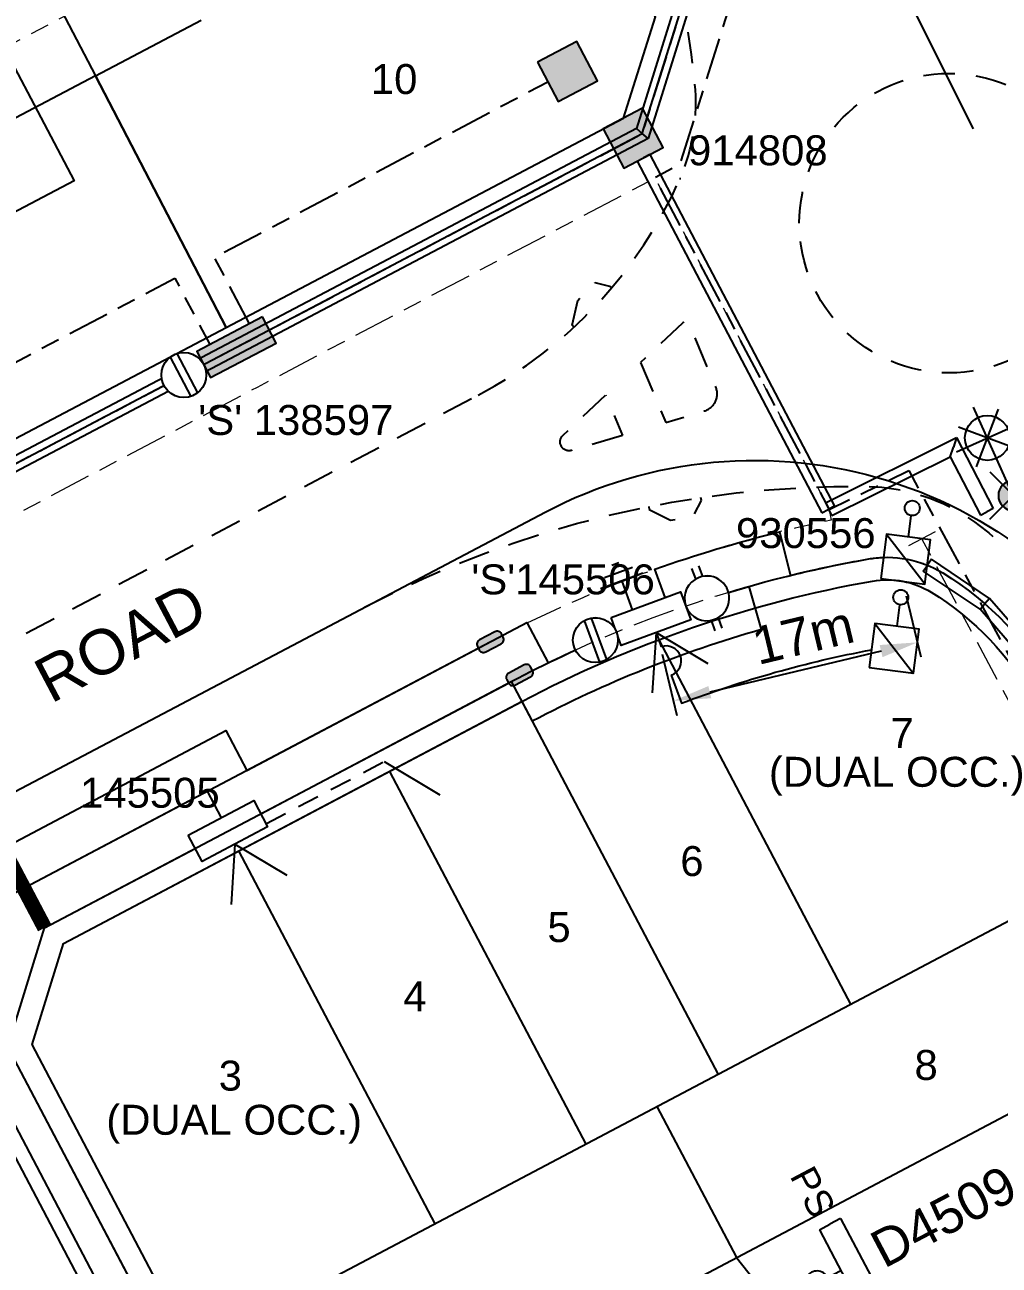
# Model space of a CAD drawing. Header units: metres. Extents: x 303535 to 303956, y 6270025 to 6270431.
# Drawn here: x 303681.4 to 303746.4, y 6270299.5 to 6270382.3 of the extents above; entities that cross this region are included whole.
import ezdxf
from ezdxf.enums import TextEntityAlignment as Align

# ---------------------------------------------------------------- set-up
doc = ezdxf.new("R2010")
doc.units = ezdxf.units.M
doc.header["$LTSCALE"] = 0.7
for name, pattern in [('A', [0]), ('Cable Exist OH', [1, 1, 0]), ('Cable Exist UG', [8.2, 4, -1.2, 1.8, -1.2]), ('CENTERX2', [101.6, 63.5, -12.7, 12.7, -12.7]), ('Dash', [5, 3, -2])]:
    doc.linetypes.add(name, pattern=pattern)
doc.layers.get('0').update_dxf_attribs({"color": 6})
for name, color, linetype in [('_User Miscellaneous11', 7, 'Continuous'), ('_User Miscellaneous12', 7, 'Continuous'), ('_User Miscellaneous4', 7, 'Continuous'), ('_User Miscellaneous6', 7, 'Continuous'), ('_User Miscellaneous7', 150, 'Continuous'), ('_User Miscellaneous8', 7, 'Continuous'), ('_User Miscellaneous9', 8, 'Continuous'), ('_User_HV_Exist', 7, 'Continuous'), ('_User_LV_Exist', 7, 'Continuous'), ('Cadastre Developer_SP_NEW', 4, 'Continuous'), ('Cadastre Roads_SP_NEW', 8, 'Continuous'), ('Duct_SP_NEW', 2, 'Continuous'), ('Equip_HV_NEW', 1, 'Continuous'), ('Equip_LV_NEW', 5, 'Continuous'), ('Equip_SP_HV_NEW', 7, 'Continuous'), ('Equip_SP_SL_MOD', 70, 'Continuous'), ('Mains_HV_NEW_U72', 2, 'Continuous'), ('Mains_LV_NEW_R6', 2, 'Continuous'), ('Mains_LV_NEW_T84', 2, 'Continuous'), ('Services_SP_NEW_UG', 2, 'Continuous'), ('SupportsOH_SP_TR_HV_LV_SL_MOD', 70, 'Continuous'), ('SupportsUG_SP_LV_EXT', 7, 'Continuous'), ('SupportsUG_SP_LV_NEW', 2, 'Continuous'), ('SupportsUG_SP_LV_SL_EXT', 7, 'Continuous'), ('SupportsUG_SP_LV_SL_NEW', 2, 'Continuous'), ('Trench_SP_NEW', 2, 'Continuous'), ('UG_Details_SP_MISC', 7, 'Continuous')]:
    doc.layers.add(name, color=color, linetype=linetype)
doc.layers.add('_User Miscellaneous5', color=7, linetype='Continuous', lineweight=35)
doc.layers.add('_User Notes', color=7, linetype='Continuous', plot=False)
doc.layers.add('Features_HIDE', color=1, linetype='Continuous', plot=False)
doc.styles.add('ARIAL', font='arial.ttf', dxfattribs={"height": 2})
doc.styles.add('ARIAL 2.5', font='arial.ttf', dxfattribs={"height": 2.5})
doc.styles.add('COLUMN_LABEL', font='arial.ttf')
doc.styles.add('iecARIAL', font='arial.ttf', dxfattribs={"height": 2})
doc.styles.add('POLE_LABEL', font='arial.ttf')
doc.styles.add('SL_LABEL', font='arial.ttf')
doc.styles.get("Standard").update_dxf_attribs({"font": 'arial.ttf'})
doc.styles.add('style1', font='iso3098b.shx')
doc.styles.add('SWG_LABEL', font='arial.ttf')
doc.styles.add('SWITCH_LABEL', font='arial.ttf', dxfattribs={"height": 2.5})
doc.linetypes.add('Cable New UG', pattern='A,8,-1,["x",style1,S=3.5,R=0,X=0.35,Y=-1],-3.5', length=12.5)
doc.linetypes.add('Cable Z', pattern='A,8,-1,["Z",Standard,S=2.5,R=0,X=0.35,Y=-1.25],-3.5', length=12.5)
doc.linetypes.add('IE Trench HV', pattern='A,8,-2,["/",style1,S=2.5,R=0,X=0.1,Y=-1],-4.5', length=14.5)
doc.dimstyles.new('DIM 1000', dxfattribs={"dimtxt": 2.5, "dimasz": 2.5, "dimexe": 1, "dimexo": 1, "dimgap": 1, "dimtad": 1, "dimdec": 0, "dimzin": 0, "dimdsep": 46, "dimtxsty": 'ARIAL 2.5', "dimcen": 1, "dimclrd": 3, "dimclre": 3, "dimclrt": 7, "dimadec": 0, "dimazin": 0, "dimtfac": 1, "dimtdec": 0, "dimtix": 1, "dimtmove": 0, "dimatfit": 3, "dimfxl": 1, "dimtolj": 1, "dimtzin": 0, "dimarcsym": 0})

# ---------------------------------------------------------------- blocks, each defined once
blk = doc.blocks.new('PILLAR_EXT')
blk.add_hatch(color=256).paths.add_polyline_path([(-2.475, 2.49), (-2.475, 0.51), (2.475, 0.51), (2.475, 2.49)])
blk.add_lwpolyline([(-2.475, 0.51), (2.475, 0.51), (2.475, 2.49), (-2.475, 2.49)], close=True)
for tag, p, flags in [('OWNED_BY', (0, 1.3), 9), ('STATE', (0, 1.1), 9), ('SUPPORT_TYPE', (0, 0.9), 9), ('USAGE', (0, 0.7), 9), ('LEGEND', (0, 0.5), 9), ('LOCATION', (0, 0.3), 9), ('NOTES', (0, 0.1), 9), ('PARENT', (0, -0.1), 9), ('STREETNAME', (0, -0.3), 9), ('SUBURB', (0, -0.5), 1)]:
    blk.add_attdef(tag, p, '', height=0.2, dxfattribs=dict(flags=flags))
at = {"layer": '_User Miscellaneous6', "style": 'ARIAL', "flags": 8}
blk.add_attdef('ASSET_NUM', text='', height=2, dxfattribs=at).set_placement((1.5, 7.5), align=Align.TOP_LEFT)
blk = doc.blocks.new('*U58')
at = {"layer": '_User Miscellaneous7'}
blk.add_hatch(color=256, dxfattribs=at).paths.add_polyline_path([(-7.471, -0.301), (-7.48, -3.271), (-4.51, -3.28), (-4.501, -0.31)])
at = {"layer": '_User Miscellaneous8'}
blk.add_hatch(color=256, dxfattribs=at).paths.add_polyline_path([(-1.481, 1.489), (-1.489, -1.481), (1.481, -1.489), (1.489, 1.481)])
at = {"layer": '_User Miscellaneous7'}
blk.add_lwpolyline([(-7.48, -3.271), (-4.51, -3.28), (-4.501, -0.31), (-7.471, -0.301)], close=True, dxfattribs=at)
at = {"layer": '_User Miscellaneous8'}
blk.add_lwpolyline([(-1.489, -1.481), (1.481, -1.489), (1.489, 1.481), (-1.481, 1.489)], close=True, dxfattribs=at)
at = {"flags": 9}
for tag, style, p in [('STRUCTURE_PLANT_NUMBER', 'POLE_LABEL', (1.813, 0.031)), ('STREET_CODE', 'COLUMN_LABEL', (1.813, -0.2))]:
    blk.add_attdef(tag, text='', height=0.2, dxfattribs=dict(at, style=style)).set_placement(p, align=Align.MIDDLE_LEFT)
for tag, p in [('OWNED_BY', (1.813, -0.6)), ('STATE', (1.813, -0.8)), ('COLUMN_TYPE', (1.813, -0.4)), ('STREETNAME', (1.813, -1.6)), ('USAGE', (1.813, -1)), ('LEGEND', (1.813, -1.2)), ('LOCATION', (1.813, -1.4)), ('SUBURB', (1.813, -1.8)), ('NOTES', (1.813, -2))]:
    blk.add_attdef(tag, text='', height=0.2, dxfattribs=at).set_placement(p, align=Align.MIDDLE_LEFT)
at = {"flags": 1}
blk.add_attdef('Z', (1.813, -2.351), '', height=0.2, dxfattribs=at)
at = {"layer": '_User Miscellaneous6', "style": 'ARIAL', "flags": 8}
blk.add_attdef('ASSET_NUM', text='', height=2, dxfattribs=at).set_placement((2, 2), align=Align.MIDDLE_LEFT)
blk = doc.blocks.new('*U62')
at = {"layer": '_User Miscellaneous7', "lineweight": -3}
for points in [[(0, -3.03), (0, -1.58)], [(-1.485, -3.03), (1.5, -6.015)]]:
    blk.add_lwpolyline(points, dxfattribs=at)
blk.add_lwpolyline([(-1.485, -6), (1.485, -6), (1.485, -3.03), (-1.485, -3.03)], close=True, dxfattribs=at)
blk.add_circle((0, -1.08), 0.5, dxfattribs=at)
at = {"layer": '_User Miscellaneous8', "color": 2, "lineweight": -3}
blk.add_lwpolyline([(-1.485, 0), (1.485, 0), (1.485, 2.97), (-1.485, 2.97)], close=True, dxfattribs=at)
at = {"layer": '_User Miscellaneous9', "color": 2, "lineweight": -3}
blk.add_lwpolyline([(-1.485, 2.97), (1.5, -0.015)], dxfattribs=at)
at = {"style": 'POLE_LABEL', "flags": 9}
blk.add_attdef('STRUCTURE_PLANT_NUMBER', text='', height=0.2, dxfattribs=at).set_placement((1.641, 1.727), align=Align.MIDDLE_LEFT)
for tag, flags, p in [('STREET_CODE', 9, (1.641, 1.485)), ('OWNED_BY', 9, (1.641, 1.085)), ('OPERATED_BY', 9, (1.641, 0.885)), ('COLUMN_TYPE', 9, (1.641, 1.285)), ('STATE', 9, (1.641, 0.485)), ('USAGE', 9, (1.641, 0.285)), ('MAINTAINED_BY', 9, (1.641, 0.685)), ('LEGEND', 9, (1.641, 0.085)), ('SUBURB', 9, (1.641, -0.315)), ('STREETNAME', 9, (1.641, -0.515)), ('PARENT', 9, (1.641, -0.115)), ('LOCATION', 9, (1.641, -0.715)), ('NOTES', 9, (1.641, -0.915)), ('Z', 1, (1.641, -1.315)), ('LABEL_ALIGNMENT', 9, (1.641, -1.115))]:
    blk.add_attdef(tag, text='', height=0.2, dxfattribs=dict(flags=flags)).set_placement(p, align=Align.MIDDLE_LEFT)
at = {"layer": '_User Miscellaneous5', "style": 'ARIAL', "flags": 8}
blk.add_attdef('ASSET_NUM', text='', height=2, dxfattribs=at).set_placement((2, 3.485), align=Align.MIDDLE_LEFT)
blk = doc.blocks.new('*U61')
at = {"layer": '_User Miscellaneous8', "color": 2}
blk.add_line((0, 0), (0, 1.45), dxfattribs=at)
blk.add_circle((0, 1.95), 0.5, dxfattribs=at)
for tag, p, flags in [('Z', (0, 0), 1), ('OPERATED_BY', (0, -9.607), 9)]:
    blk.add_attdef(tag, p, '', height=0.2, dxfattribs=dict(flags=flags))
at = {"style": 'SL_LABEL', "flags": 9}
blk.add_attdef('STREET_CODE', text='', height=0.2, dxfattribs=at).set_placement((0, -0.2), align=Align.MIDDLE_LEFT)
at = {"flags": 9}
for tag, p in [('CONSTRUCTED_VOLTAGE', (0, -0.4)), ('CONTROL_TYPE', (0, -0.6)), ('LANTERN_PURPOSE', (0, -0.8)), ('OPERATING_VOLTAGE', (0, -1.4)), ('ORIENTATION', (0, -1.6)), ('LANTERN_TYPE', (0, -1)), ('NO_PHASES', (0, -1.2)), ('OWNED_BY', (0, -1.8)), ('STATE', (0, -2)), ('CEXIST', (0, -2.4)), ('USAGE', (0, -2.2)), ('CNEW', (0, -2.6)), ('CNUMBER', (0, -2.8)), ('CREMOVE', (0, -3)), ('CREPLACE', (0, -3.2)), ('LKINGHEIGHT', (0, -3.4)), ('LBRACKET', (0, -3.6)), ('LBRACKETVOCAB', (0, -3.8)), ('LCATEGORY', (0, -4)), ('LCHARGE1', (0, -4.2)), ('LCHARGE1PERCENT', (0, -4.4)), ('LCHARGE2', (0, -4.6)), ('LCHARGE2PERCENT', (0, -4.8)), ('LCHARGE3', (0, -5)), ('LCHARGE3PERCENT', (0, -5.2)), ('LEXIST', (0, -5.4)), ('LLAMP', (0, -5.6)), ('LLAMPVOCAB', (0, -5.8)), ('LMAST', (0, -6)), ('LMASTVOCAB', (0, -6.2)), ('LNEW', (0, -6.4)), ('LANTNUMBER', (0, -6.6)), ('LOUTREACH', (0, -7)), ('LOUTREACHVOCAB', (0, -7.2)), ('LRATECODE', (0, -7.4)), ('LREMOVE', (0, -7.6)), ('LREPLACE', (0, -7.8)), ('LTYPE', (0, -8)), ('LTYPEVOCAB', (0, -8.2)), ('SUBURB', (0, -8.6)), ('STREETNAME', (0, -8.8)), ('LEGEND', (0, -8.4)), ('LOCATION', (0, -9)), ('NOTES', (0, -9.2)), ('MAINTAINED_BY', (0, -9.863))]:
    blk.add_attdef(tag, text='', height=0.2, dxfattribs=at).set_placement(p, align=Align.MIDDLE_LEFT)
at = {"layer": '_User Notes', "style": 'SL_LABEL', "flags": 8}
blk.add_attdef('ASSET_NUM', text='', height=2.5, dxfattribs=at).set_placement((2, 2), align=Align.MIDDLE_LEFT)
at = {"layer": '_User Notes', "flags": 8}
blk.add_attdef('LNUMBER', text='', height=2.5, dxfattribs=at).set_placement((1.2, -2.8), align=Align.MIDDLE_LEFT)
blk = doc.blocks.new('POLE_DEL')
h = blk.add_hatch(color=256)
edge = h.paths.add_edge_path()
edge.add_arc((0, 0), 1, 180, 360)
edge.add_arc((0, 0), 1, 0, 180)
blk.add_lwpolyline([(-1, 0, 1), (1, 0, 1)], format="xyb", close=True)
at = {"layer": '_User Miscellaneous11', "color": 2}
for p, q in [((-1.575, 1.575), (1.575, -1.575)), ((-1.575, -1.575), (1.575, 1.575))]:
    blk.add_line(p, q, dxfattribs=at)
for tag, height, flags, p in [('pNumber', 2.5, 8, (0, 2.067)), ('OWNED_BY', 0.2, 9, (0, -0.4)), ('SPECIAL_USE', 0.2, 9, (0, -0.6)), ('STATE', 0.2, 9, (0, -0.8)), ('cLV', 0.2, 9, (0, -1.2)), ('hDepth', 0.2, 9, (0, -1.4)), ('hDia', 0.2, 9, (0, -1.6)), ('USAGE', 0.2, 9, (0, -1)), ('cHV', 0.2, 9, (0, -1.8)), ('LBRACKET', 0.2, 9, (0, -2)), ('LExisting', 0.2, 9, (0, -2.2)), ('LANTNUMBER', 0.2, 9, (0, -2.4)), ('cLinedev', 0.2, 9, (0, -3.2)), ('pExisting', 0.2, 9, (0, -3.4)), ('LOther', 0.2, 9, (0, -2.6)), ('LRemove', 0.2, 9, (0, -2.8)), ('LEGEND', 0.2, 9, (0, -3)), ('pFooting', 0.2, 9, (0, -4)), ('pNew', 0.2, 9, (0, -4.2)), ('PFNUMBER', 0.2, 9, (0, -3.6)), ('NEWPFNUMBER', 0.2, 9, (0, -3.8)), ('pRelocate', 0.2, 9, (0, -4.6)), ('pRemove', 0.2, 9, (0, -4.8)), ('pReplace', 0.2, 9, (0, -5)), ('cspan', 0.2, 9, (0, -5.6)), ('SUBURB', 0.2, 9, (0, -5.8)), ('pStay', 0.2, 9, (0, -5.2)), ('pType', 0.2, 9, (0, -5.4)), ('STREETNAME', 0.2, 9, (0, -6)), ('LOCATION', 0.2, 9, (0, -6.2)), ('NOTES', 0.2, 9, (0, -6.4))]:
    blk.add_attdef(tag, text='', height=height, dxfattribs=dict(flags=flags)).set_placement(p, align=Align.MIDDLE_LEFT)
at = {"flags": 1}
blk.add_attdef('Z', (0, 0), '', height=0.2, dxfattribs=at)
at = {"style": 'POLE_LABEL', "flags": 9}
blk.add_attdef('STREET_CODE', text='', height=0.2, dxfattribs=at).set_placement((0, -0.2), align=Align.MIDDLE_LEFT)
at = {"layer": 'Features_HIDE', "style": 'POLE_LABEL', "flags": 8}
blk.add_attdef('ASSET_NUM', text='', height=2, dxfattribs=at).set_placement((2, 2), align=Align.MIDDLE_LEFT)
blk = doc.blocks.new('*U96')
at = {"lineweight": -3}
blk.add_lwpolyline([(-2.13, 2.791), (2.778, 2.146), (2.52, 0.183), (-2.387, 0.828)], close=True, dxfattribs=at)
for tag, flags, p in [('STREET_CODE', 9, (1.5, 3.5)), ('OWNED_BY', 9, (1.5, 3.3)), ('OPERATED_BY', 9, (1.5, 3.1)), ('STATE', 9, (1.5, 2.7)), ('SUPPORT_TYPE', 9, (1.5, 2.5)), ('MAINTAINED_BY', 9, (1.5, 2.9)), ('SUBURB', 9, (1.5, 1.7)), ('USAGE', 9, (1.5, 2.3)), ('LEGEND', 9, (1.5, 2.1)), ('PARENT', 9, (1.5, 1.9)), ('Z', 1, (1.5, 0.9)), ('STREETNAME', 9, (1.5, 1.5)), ('LOCATION', 9, (1.5, 1.3)), ('NOTES', 9, (1.5, 1.1))]:
    blk.add_attdef(tag, text='', height=0.2, dxfattribs=dict(flags=flags)).set_placement(p, align=Align.MIDDLE_LEFT)
at = {"layer": '_User Miscellaneous4', "style": 'ARIAL', "flags": 8}
blk.add_attdef('ASSET_NUM', text='', height=2, dxfattribs=at).set_placement((2, 5.5), align=Align.MIDDLE_LEFT)
blk = doc.blocks.new('A$C1B2C29DD')
at = {"layer": 'Services_SP_NEW_UG', "color": 2, "flags": 128}
for points in [[(0, 0), (-2.1, 3.444)], [(0, 0), (2.1, 3.444)]]:
    blk.add_lwpolyline(points, dxfattribs=at)
blk = doc.blocks.new('*U48')
at = {"lineweight": -3}
blk.add_lwpolyline([(-2.475, 2.49), (2.475, 2.49), (2.475, 0.51), (-2.475, 0.51)], close=True, dxfattribs=at)
for tag, flags, p in [('STREET_CODE', 9, (1.5, 3.5)), ('OWNED_BY', 9, (1.5, 3.3)), ('OPERATED_BY', 9, (1.5, 3.1)), ('STATE', 9, (1.5, 2.7)), ('SUPPORT_TYPE', 9, (1.5, 2.5)), ('MAINTAINED_BY', 9, (1.5, 2.9)), ('SUBURB', 9, (1.5, 1.7)), ('USAGE', 9, (1.5, 2.3)), ('LEGEND', 9, (1.5, 2.1)), ('PARENT', 9, (1.5, 1.9)), ('Z', 1, (1.5, 0.9)), ('STREETNAME', 9, (1.5, 1.5)), ('LOCATION', 9, (1.5, 1.3)), ('NOTES', 9, (1.5, 1.1))]:
    blk.add_attdef(tag, text='', height=0.2, dxfattribs=dict(flags=flags)).set_placement(p, align=Align.MIDDLE_LEFT)
at = {"layer": '_User Miscellaneous4', "style": 'ARIAL', "flags": 8}
blk.add_attdef('ASSET_NUM', text='', height=2, dxfattribs=at).set_placement((2, 5.5), align=Align.MIDDLE_LEFT)
blk = doc.blocks.new('*U95')
at = {"layer": 'Services_SP_NEW_UG', "color": 2, "flags": 128}
blk.add_lwpolyline([(-11.4, -0.745), (-13.645, 2.94)], dxfattribs=at)
at = {"layer": 'Services_SP_NEW_UG', "color": 2, "linetype": 'Dash', "ltscale": 0.7, "flags": 128}
blk.add_lwpolyline([(-2.473, -0.749), (-11.4, -0.745)], dxfattribs=at)
blk = doc.blocks.new('*U173')
for p, q in [((0, 1.968), (0, 6.468)), ((-1.061, 5.278), (-1.459, 5.676)), ((1.06, 5.278), (1.458, 5.676)), ((-2.25, 4.218), (2.25, 4.218)), ((-1.459, 2.759), (-1.061, 3.157)), ((0, 0), (0, 2.721)), ((1.458, 2.759), (1.06, 3.157)), ((0, 0), (0, 0))]:
    blk.add_line(p, q)
blk.add_circle((0, 4.218), 1.5)
at = {"layer": '_User Miscellaneous11'}
for p, q in [((1.06, 3.157), (-1.061, 5.278)), ((-1.061, 3.157), (1.06, 5.278))]:
    blk.add_line(p, q, dxfattribs=at)
at = {"style": 'iecARIAL', "flags": 8}
blk.add_attdef('ASSET_NUM', (1.5, 1.5), '', height=2.5, dxfattribs=at)
for tag, p, height, flags in [('CONSTRUCTED_VOLTAGE', (0, -0.2), 0.2, 9), ('CONTROL_TYPE', (0, -0.4), 0.2, 9), ('LANTERN_PURPOSE', (0, -0.6), 0.2, 9), ('LANTERN_TYPE', (0, -0.8), 0.2, 9), ('NO_PHASES', (0, -1), 0.2, 9), ('LNUMBER', (1.2, -2.8), 2.5, 8), ('OPERATING_VOLTAGE', (0, -1.2), 0.2, 9), ('ORIENTATION', (0, -1.4), 0.2, 9), ('OWNED_BY', (0, -1.6), 0.2, 9), ('STATE', (0, -1.8), 0.2, 9), ('CEXIST', (0, -2.2), 0.2, 9), ('CNEW', (0, -2.4), 0.2, 9), ('CNUMBER', (0, -2.6), 0.2, 9), ('USAGE', (0, -2), 0.2, 9), ('CREMOVE', (0, -2.8), 0.2, 9), ('CREPLACE', (0, -3), 0.2, 9), ('LKINGHEIGHT', (0, -3.2), 0.2, 9), ('LBRACKET', (0, -3.4), 0.2, 9), ('LBRACKETVOCAB', (0, -3.6), 0.2, 9), ('LCATEGORY', (0, -3.8), 0.2, 9), ('LCHARGE1', (0, -4), 0.2, 9), ('LCHARGE1PERCENT', (0, -4.2), 0.2, 9), ('LCHARGE2', (0, -4.4), 0.2, 9), ('LCHARGE2PERCENT', (0, -4.6), 0.2, 9), ('LCHARGE3', (0, -4.8), 0.2, 9), ('LCHARGE3PERCENT', (0, -5), 0.2, 9), ('LEXIST', (0, -5.2), 0.2, 9), ('LLAMP', (0, -5.4), 0.2, 9), ('LLAMPVOCAB', (0, -5.6), 0.2, 9), ('LMAST', (0, -5.8), 0.2, 9), ('LMASTVOCAB', (0, -6), 0.2, 9), ('LNEW', (0, -6.2), 0.2, 9), ('LANTNUMBER', (0, -6.4), 0.2, 9), ('LOUTREACH', (0, -6.8), 0.2, 9), ('LOUTREACHVOCAB', (0, -7), 0.2, 9), ('LRATECODE', (0, -7.2), 0.2, 9), ('LREMOVE', (0, -7.4), 0.2, 9), ('LREPLACE', (0, -7.6), 0.2, 9), ('LTYPE', (0, -7.8), 0.2, 9), ('LTYPEVOCAB', (0, -8), 0.2, 9), ('LEGEND', (0, -8.2), 0.2, 9), ('LOCATION', (0, -8.4), 0.2, 9), ('STREETNAME', (0, -8.8), 0.2, 9), ('SUBURB', (0, -9), 0.2, 1), ('NOTES', (0, -8.6), 0.2, 9)]:
    blk.add_attdef(tag, p, '', height=height, dxfattribs=dict(flags=flags))
blk = doc.blocks.new('*U148')
blk.add_wipeout([(-1.056, -0.443), (-1.18, -0.584), (-1.286, -0.739), (-1.371, -0.906), (-1.435, -1.083), (-1.476, -1.266), (-1.493, -1.453), (-1.487, -1.64), (-1.458, -1.826), (-1.406, -2.006), (-1.331, -2.178), (-1.236, -2.339), (-1.121, -2.488), (-0.988, -2.62), (-0.84, -2.735), (-0.679, -2.831), (-0.506, -2.906), (-0.326, -2.958), (-0.141, -2.987), (0.047, -2.993), (0.233, -2.976), (0.416, -2.935), (0.593, -2.871), (0.76, -2.786), (0.915, -2.681), (1.056, -2.557), (1.18, -2.416), (1.286, -2.261), (1.371, -2.094), (1.435, -1.917), (1.476, -1.734), (1.493, -1.547), (1.487, -1.36), (1.458, -1.174), (1.406, -0.994), (1.331, -0.822), (1.236, -0.661), (1.121, -0.512), (0.988, -0.38), (0.84, -0.265), (0.679, -0.169), (0.506, -0.094), (0.326, -0.042), (0.141, -0.013), (-0.047, -0.007), (-0.233, -0.024), (-0.416, -0.065), (-0.593, -0.129), (-0.76, -0.214), (-0.915, -0.319)])
for p, q in [((-1.479, -1.25), (1.479, -1.25)), ((-1.479, -1.75), (1.479, -1.75))]:
    blk.add_line(p, q)
blk.add_circle((0, -1.5), 1.5)
for tag, flags, p in [('ACTUAL_STATUS', 9, (1.5, 0)), ('OPERATING_VOLTAGE', 9, (1.5, -0.6)), ('ORIENTATION', 9, (1.5, -0.8)), ('CONSTRUCTED_VOLTAGE', 9, (1.5, -0.2)), ('NO_PHASES', 9, (1.5, -0.4)), ('STATE', 9, (1.5, -1)), ('SWITCH_TYPE', 9, (1.5, -1.2)), ('USAGE', 9, (1.5, -1.4)), ('NOTES', 9, (1.5, -1.6)), ('OWNED_BY', 9, (1.5, -1.8)), ('OPERATED_BY', 9, (1.5, -2)), ('MAINTAINED_BY', 9, (1.5, -2.2)), ('NUMBER_OF_PHASES', 9, (1.5, -2.4)), ('TYPE', 9, (1.5, -2.6)), ('Z', 1, (1.5, -2.8))]:
    blk.add_attdef(tag, text='', height=0.2, dxfattribs=dict(flags=flags)).set_placement(p, align=Align.MIDDLE_LEFT)
blk = doc.blocks.new('*U150')
blk.add_wipeout([(-1.168, -0.568), (-1.275, -0.722), (-1.363, -0.888), (-1.429, -1.064), (-1.472, -1.246), (-1.492, -1.433), (-1.489, -1.62), (-1.462, -1.806), (-1.412, -1.987), (-1.34, -2.16), (-1.247, -2.323), (-1.134, -2.473), (-1.003, -2.607), (-0.857, -2.724), (-0.696, -2.822), (-0.525, -2.899), (-0.346, -2.953), (-0.161, -2.985), (0.026, -2.994), (0.213, -2.979), (0.397, -2.94), (0.574, -2.879), (0.743, -2.796), (0.899, -2.693), (1.042, -2.571), (1.168, -2.432), (1.275, -2.278), (1.363, -2.112), (1.429, -1.936), (1.472, -1.754), (1.492, -1.567), (1.489, -1.38), (1.462, -1.194), (1.412, -1.013), (1.34, -0.84), (1.247, -0.677), (1.134, -0.527), (1.003, -0.393), (0.857, -0.276), (0.696, -0.178), (0.525, -0.101), (0.346, -0.047), (0.161, -0.015), (-0.026, -0.006), (-0.213, -0.021), (-0.397, -0.06), (-0.574, -0.121), (-0.743, -0.204), (-0.899, -0.307), (-1.042, -0.429)])
for p, q in [((-1.473, -1.251), (-2.22, -1.251)), ((1.473, -1.251), (2.22, -1.251)), ((-1.473, -1.749), (-2.22, -1.749)), ((1.473, -1.749), (2.22, -1.749))]:
    blk.add_line(p, q)
blk.add_lwpolyline([(1.494, -1.5, 1), (-1.494, -1.5, 1)], format="xyb", close=True)
for tag, p, flags in [('Z', (0, 0), 1), ('ORIENTATION', (0, 0), 9), ('USAGE', (0, -0.2), 9), ('NOTES', (0, -0.4), 9)]:
    blk.add_attdef(tag, p, '', height=0.2, dxfattribs=dict(flags=flags))
blk = doc.blocks.new('Earth')
for p, q in [((0, -2.044), (0, 0)), ((-1.5, -2.044), (1.5, -2.044)), ((-1, -2.644), (1, -2.644)), ((-0.25, -3.244), (0.25, -3.244))]:
    blk.add_line(p, q)
blk = doc.blocks.new('HV_STJ_NEW')
blk.add_hatch(color=256).paths.add_polyline_path([(0.906, 0.131, 0.414214), (0.586, 0.451), (-0.586, 0.451, 0.414214), (-0.906, 0.131), (-0.906, -0.131, 0.414214), (-0.586, -0.451), (0.586, -0.451, 0.414214), (0.906, -0.131)])
blk.add_lwpolyline([(-0.906, 0.131), (-0.906, -0.131, 0.414214), (-0.586, -0.451), (0.586, -0.451, 0.414214), (0.906, -0.131), (0.906, 0.131, 0.414214), (0.586, 0.451), (-0.586, 0.451, 0.414214)], format="xyb", close=True)
for tag, flags, p in [('ORIENTATION', 9, (1.5, 0)), ('OWNED_BY', 9, (1.5, -0.8)), ('USAGE', 9, (1.5, -0.2)), ('LEGEND', 9, (1.5, -0.4)), ('NOTES', 9, (1.5, -0.6)), ('TYPE', 9, (1.5, -1.4)), ('OPERATED_BY', 9, (1.5, -1)), ('OPERATING_VOLTAGE', 9, (1.5, -1.6)), ('MAINTAINED_BY', 9, (1.5, -1.2)), ('Z', 1, (1.5, -2.2)), ('CONSTRUCTED_VOLTAGE', 9, (1.5, -1.8)), ('NUMBER_OF_PHASES', 9, (1.5, -2))]:
    blk.add_attdef(tag, text='', height=0.2, dxfattribs=dict(flags=flags)).set_placement(p, align=Align.MIDDLE_LEFT)
blk = doc.blocks.new('*U156')
for p, q in [((-1.6, 0), (-1.6, 45.086)), ((-1.6, 45.086), (-0.8, 45.086)), ((0, 45.086), (-0.8, 45.086)), ((0, 0), (0, 45.086)), ((-1.6, 0), (-0.8, 0)), ((0, 0), (-0.8, 0))]:
    blk.add_line(p, q)
at = {"style": 'ARIAL'}
blk.add_attdef('SWG_TYPE', text='', height=1.8, rotation=90, dxfattribs=at).set_placement((-0.8, 45.831), align=Align.MIDDLE_LEFT)
blk.add_attdef('SUB_TYPE', text='', height=1.8, rotation=90, dxfattribs=at).set_placement((-0.8, -0.757), align=Align.MIDDLE_RIGHT)
blk = doc.blocks.new('SWG_SIE_SU_NEW')
blk.add_line((5.808, 0.79), (1.594, 1.938))
at = {"linetype": 'A', "lineweight": 0}
for p, q in [((7.981, 0.347), (7.98, -0.368)), ((8.18, -0.584), (8.181, 0.562)), ((8.381, 0.659), (8.379, -0.682)), ((8.579, -0.712), (8.581, 0.688)), ((8.781, 0.659), (8.779, -0.683)), ((8.98, -0.588), (8.981, 0.564)), ((9.181, 0.351), (9.18, -0.376))]:
    blk.add_line(p, q, dxfattribs=at)
at = {"linetype": 'Dash', "ltscale": 0.5}
blk.add_lwpolyline([(3.701, 1.364), (3.701, 4.733), (7.222, 4.733)], dxfattribs=at)
for points in [[(1, 0), (0, 0)], [(6.6, -0.012), (10.1, -0.012)]]:
    blk.add_lwpolyline(points)
for points in [[(1.798, -0.802, 1), (1.802, 0.798, 1)], [(5.798, -0.81, 1), (5.802, 0.79, 1)]]:
    blk.add_lwpolyline(points, format="xyb", close=True)
at = {"linetype": 'A', "lineweight": 0}
blk.add_circle((8.582, -0.012), 0.7, dxfattribs=at)
at = {"style": 'SWG_LABEL', "flags": 8}
blk.add_attdef('ASSET_NUM', text='', height=2, rotation=179.95437, dxfattribs=at).set_placement((-2.4, 0.012), align=Align.MIDDLE_LEFT)
at = {"flags": 1}
blk.add_attdef('Z', (0, 0), '', height=0.2, dxfattribs=at)
at = {"style": 'SWITCH_LABEL', "flags": 9}
blk.add_attdef('STREET_CODE', text='', height=0.2, dxfattribs=at).set_placement((0, 0), align=Align.MIDDLE_LEFT)
at = {"flags": 9}
for tag, p in [('ORIENTATION', (0, -0.2)), ('SUBURB', (0, -0.8)), ('USAGE', (0, -0.6)), ('PARENT', (0, -0.4)), ('OWNED_BY', (-0.003, -1.619)), ('STREETNAME', (0, -1)), ('LOCATION', (0, -1.2)), ('NOTES', (0, -1.4)), ('OPERATED_BY', (-0.009, -1.841)), ('MAINTAINED_BY', (-0.011, -2.048))]:
    blk.add_attdef(tag, text='', height=0.2, dxfattribs=at).set_placement(p, align=Align.MIDDLE_LEFT)
blk = doc.blocks.new('*D177')
at = {"layer": '_User Miscellaneous12', "color": 3, "lineweight": -2, "transparency": 16777216}
for p, q in [((303740.213, 6270344.208), (303741.192, 6270340.126)), ((303738.528, 6270340.516), (303727.092, 6270337.773)), ((303723.915, 6270340.3), (303724.894, 6270336.218))]:
    blk.add_line(p, q, dxfattribs=at)
at = {"layer": '_User Miscellaneous12', "color": 3, "transparency": 16777216}
for points in [[(303738.431, 6270340.921), (303738.625, 6270340.11), (303740.959, 6270341.098)], [(303726.994, 6270338.179), (303727.189, 6270337.368), (303724.66, 6270337.191)]]:
    blk.add_solid(points, dxfattribs=at)
at = {"layer": 'Defpoints', "color": 0, "transparency": 16777216}
for p in [(303739.98, 6270345.181), (303723.682, 6270341.273), (303724.66, 6270337.191)]:
    blk.add_point(p, dxfattribs=at)
at = {"layer": '_User Miscellaneous12', "color": 7, "transparency": 16777216, "insert": (303733.319, 6270341.586), "char_height": 2.5, "attachment_point": 5, "rotation": 13.48333, "style": 'ARIAL 2.5'}
blk.add_mtext('\\A1;17m', dxfattribs=at)

msp = doc.modelspace()

# ---------------------------------------------------------------- linework, layer by layer
at = {"layer": '_User_HV_Exist', "color": 7, "linetype": 'Cable Exist UG', "lineweight": 0, "flags": 128}
msp.add_lwpolyline([(303684.102, 6270410.13), (303695.307, 6270388.856), (303651.705, 6270365.893), (303653.768, 6270361.924), (303660.477, 6270349.011), (303668.397, 6270346.532), (303695.494, 6270360.802), (303722.585, 6270375.07), (303725.074, 6270383.018), (303718.366, 6270395.927), (303718.312, 6270396.031)], dxfattribs=at)
for points in [[(303671.164, 6270403.316), (303680.97, 6270384.696), (303647.668, 6270367.157), (303651.105, 6270360.541), (303658.391, 6270346.521), (303668.691, 6270343.296), (303696.891, 6270358.148), (303723.427, 6270372.099), (303735.067, 6270349.961), (303735.192, 6270349.248, 0.038853), (303722.579, 6270345.664, 0.038853)], [(303722.429, 6270345.609, 0.032433), (303712.435, 6270341.131)]]:
    msp.add_lwpolyline(points, format="xyb", dxfattribs=at)
at = {"layer": '_User_HV_Exist', "color": 8, "linetype": 'Cable Exist UG', "lineweight": 0, "flags": 128}
for points in [[(303742.132, 6270348.481), (303740.364, 6270347.546)], [(303757.12, 6270318.385), (303741.248, 6270348.013)]]:
    msp.add_lwpolyline(points, dxfattribs=at)
at = {"layer": '_User_LV_Exist', "color": 7, "linetype": 'Cable Exist UG', "flags": 128}
for points in [[(303660.929, 6270373.355), (303659.997, 6270375.125), (303649.721, 6270369.713), (303653.768, 6270361.924), (303660.477, 6270349.011), (303668.397, 6270346.532), (303695.494, 6270360.802), (303722.585, 6270375.07), (303725.074, 6270383.018), (303718.366, 6270395.927), (303713.811, 6270404.693)], [(303696.358, 6270362.376), (303694.024, 6270366.809), (303716.278, 6270378.529)], [(303669.116, 6270353.691), (303691.37, 6270365.411), (303693.704, 6270360.978)]]:
    msp.add_lwpolyline(points, dxfattribs=at)
at = {"layer": 'Cadastre Developer_SP_NEW'}
for p, q in [((303681.383, 6270387.941), (303686.067, 6270378.926)), ((303686.067, 6270378.926), (303693.123, 6270382.642)), ((303686.067, 6270378.926), (303679.913, 6270375.684)), ((303686.067, 6270378.926), (303694.795, 6270362.129)), ((303694.795, 6270362.129), (303686.067, 6270378.926)), ((303723.682, 6270341.273), (303736.509, 6270316.898)), ((303683.929, 6270320.996), (303714.562, 6270337.166)), ((303714.547, 6270337.158), (303727.659, 6270312.241)), ((303705.707, 6270332.482), (303718.81, 6270307.584)), ((303695.619, 6270327.173), (303708.722, 6270302.274)), ((303692.61, 6270293.77), (303754.515, 6270326.447)), ((303698.635, 6270284.061), (303759.823, 6270316.36)), ((303723.563, 6270310.108), (303728.871, 6270300.021)), ((303728.871, 6270300.021), (303745.401, 6270279.347))]:
    msp.add_line(p, q, dxfattribs=at)
at = {"layer": 'Cadastre Developer_SP_NEW', "flags": 128}
for points in [[(303648.954, 6270371.188), (303653.768, 6270361.924), (303660.477, 6270349.011), (303668.397, 6270346.532), (303695.494, 6270360.802), (303722.585, 6270375.07), (303725.074, 6270383.018), (303718.366, 6270395.927), (303710.266, 6270411.515)], [(303650.285, 6270371.88), (303655.099, 6270362.616), (303661.521, 6270350.256), (303668.25, 6270348.15), (303694.795, 6270362.129), (303721.339, 6270376.109), (303723.457, 6270382.875), (303717.035, 6270395.235), (303708.867, 6270410.954)]]:
    msp.add_lwpolyline(points, dxfattribs=at)
msp.add_lwpolyline([(303714.536, 6270337.152, -0.077875), (303737.964, 6270345.193, -0.182963), (303741.861, 6270344.455, -0.127361), (303748.801, 6270337.219), (303799.622, 6270240.733), (303853.196, 6270138.929), (303851.103, 6270132.17), (303806.885, 6270108.829), (303800.135, 6270110.92), (303726.921, 6270250.044, 0.093335), (303707.141, 6270274.982, -0.093335), (303693.341, 6270292.381), (303681.837, 6270314.242), (303683.93, 6270321.001)], format="xyb", close=True, dxfattribs=at)
at = {"layer": 'Cadastre Roads_SP_NEW', "flags": 128}
msp.add_lwpolyline([(303744.706, 6270375.398), (303723.88, 6270416.971)], dxfattribs=at)
at = {"layer": 'Cadastre Roads_SP_NEW', "color": 8, "linetype": 'Dash', "flags": 128}
for points in [[(303711.625, 6270357.611, 0.169483), (303725.104, 6270372.074), (303725.104, 6270372.074, 0.130309), (303726.095, 6270378.404), (303726.059, 6270378.739, 0.092863), (303718.591, 6270403.413), (303717.051, 6270406.377)], [(303733.067, 6270369.087, -1), (303753.067, 6270369.087, -1), (303733.067, 6270369.087)], [(303704.037, 6270343.442), (303704.037, 6270343.442, -0.12509), (303737.567, 6270351.503), (303737.623, 6270351.502, -0.154553), (303744.787, 6270349.125), (303745.079, 6270348.906, -0.000002), (303745.079, 6270348.906, -0.108153), (303753.333, 6270339.086)]]:
    msp.add_lwpolyline(points, format="xyb", dxfattribs=at)
for points in [[(303718.023, 6270362.139), (303717.894, 6270362.278), (303718.28, 6270363.936), (303719.411, 6270365.118), (303720.39, 6270364.886), (303720.535, 6270364.764)], [(303631.903, 6270315.618), (303711.625, 6270357.611)], [(303723.012, 6270350.165), (303723.049, 6270349.979), (303724.459, 6270349.247), (303725.977, 6270349.509), (303726.527, 6270350.579), (303726.5, 6270350.767)]]:
    msp.add_lwpolyline(points, dxfattribs=at)
for points in [[(303722.467, 6270359.786), (303724.152, 6270355.782), (303726.726, 6270356.548, 0.446401), (303727.489, 6270358.164), (303725.745, 6270362.309, 0.522753), (303725.263, 6270362.412), (303722.467, 6270359.786)], [(303721.259, 6270354.92), (303717.873, 6270353.911, -0.791043), (303717.291, 6270354.924), (303720.134, 6270357.594), (303721.259, 6270354.92)]]:
    msp.add_lwpolyline(points, format="xyb", close=True, dxfattribs=at)
at = {"layer": 'Cadastre Roads_SP_NEW', "flags": 128}
for points in [[(303679.047, 6270330.278), (303716.098, 6270349.795, -0.414583), (303756.64, 6270337.2), (303757.038, 6270337.409)], [(303841.963, 6270123.387), (303808.338, 6270105.638, -0.414842), (303796.844, 6270109.203), (303723.799, 6270248.306, 0.093335), (303704.845, 6270272.246, -0.093335), (303690.256, 6270290.672), (303675.482, 6270318.806, -0.41384), (303679.047, 6270330.278)]]:
    msp.add_lwpolyline(points, format="xyb", dxfattribs=at)
at = {"layer": 'Duct_SP_NEW', "color": 2, "linetype": 'Dash', "const_width": 1, "flags": 128}
msp.add_lwpolyline([(303670.164, 6270345.801), (303682.681, 6270322.037)], dxfattribs=at)
at = {"layer": 'Mains_HV_NEW_U72', "color": 2, "linetype": 'Cable New UG', "flags": 128}
msp.add_lwpolyline([(303718.862, 6270274.499), (303710.32, 6270269.99, 0.016795), (303706.159, 6270273.849, -0.093335), (303692.014, 6270291.682), (303680.22, 6270314.093), (303682.681, 6270322.037), (303713.651, 6270338.381)], format="xyb", dxfattribs=at)
at = {"layer": 'Mains_LV_NEW_R6', "color": 2, "linetype": 'Cable Z', "flags": 128}
msp.add_lwpolyline([(303723.505, 6270341.751), (303723.845, 6270340.8)], dxfattribs=at)
msp.add_lwpolyline([(303724.52, 6270338.917), (303725.194, 6270337.034, -0.043761), (303737.892, 6270340.605)], format="xyb", dxfattribs=at)
at = {"layer": 'Mains_LV_NEW_R6', "color": 2, "linetype": 'Cable Z'}
msp.add_arc((303724.183, 6270339.858), 1, 289.70359, 109.70359, dxfattribs=at)
at = {"layer": 'Mains_LV_NEW_T84', "color": 2, "linetype": 'Cable New UG', "flags": 128}
for points in [[(303675.102, 6270380.819), (303674.17, 6270382.589), (303677.968, 6270384.589), (303684.647, 6270371.908), (303657.214, 6270357.461)], [(303655.444, 6270356.529), (303653.675, 6270355.597), (303658.391, 6270346.521), (303670.385, 6270342.766), (303678.819, 6270326.784), (303694.775, 6270335.204), (303696.175, 6270332.551), (303714.871, 6270342.417), (303716.292, 6270339.724)], [(303697.111, 6270329.652), (303713.836, 6270338.479), (303715.237, 6270335.826)], [(303668.725, 6270308.022), (303676.466, 6270312.11), (303680.183, 6270324.111), (303693.522, 6270331.151), (303694.458, 6270329.376)]]:
    msp.add_lwpolyline(points, dxfattribs=at)
for points in [[(303724.119, 6270344.089), (303723.423, 6270345.975, -0.025346), (303731.755, 6270348.479), (303732.47, 6270345.566)], [(303732.47, 6270345.566, -0.01641), (303737.703, 6270346.67, -0.183074), (303742.646, 6270345.733, -0.127632), (303750.119, 6270337.935), (303759.97, 6270319.232)], [(303725.49, 6270343.517, -0.013533), (303729.7, 6270344.834, -0.013533)], [(303716.292, 6270339.724, -0.015354), (303720.858, 6270341.771)], [(303695.973, 6270285.172, -0.031001), (303692.014, 6270291.682), (303680.22, 6270314.093), (303682.681, 6270322.037), (303692.733, 6270327.342)]]:
    msp.add_lwpolyline(points, format="xyb", dxfattribs=at)
at = {"layer": 'Trench_SP_NEW', "linetype": 'IE Trench HV', "flags": 128}
for points in [[(303725.49, 6270343.517, -0.038748), (303737.703, 6270346.67, -0.034932), (303738.689, 6270346.774)], [(303697.111, 6270329.652), (303713.836, 6270338.479, -0.023806), (303720.858, 6270341.771)]]:
    msp.add_lwpolyline(points, format="xyb", dxfattribs=at)
msp.add_lwpolyline([(303690.591, 6270294.387), (303680.22, 6270314.093), (303682.681, 6270322.037), (303692.733, 6270327.342)], dxfattribs=at)
at = {"layer": 'UG_Details_SP_MISC'}
for p, q in [((303724.557, 6270382.972), (303722.187, 6270375.402)), ((303725.591, 6270383.063), (303722.984, 6270374.738)), ((303722.187, 6270375.402), (303668.174, 6270346.956)), ((303722.187, 6270375.402), (303722.585, 6270375.07)), ((303722.984, 6270374.738), (303668.621, 6270346.107)), ((303722.984, 6270374.738), (303722.585, 6270375.07)), ((303723.098, 6270373.678), (303722.673, 6270373.455)), ((303723.098, 6270373.678), (303735.415, 6270350.191)), ((303722.248, 6270373.232), (303722.673, 6270373.455)), ((303722.248, 6270373.232), (303734.565, 6270349.745)), ((303734.822, 6270350.421), (303743.566, 6270354.77)), ((303743.566, 6270354.77), (303743.357, 6270354.13)), ((303743.566, 6270354.77), (303746.012, 6270350.037)), ((303743.148, 6270353.489), (303743.357, 6270354.13)), ((303735.25, 6270349.562), (303743.148, 6270353.489)), ((303743.148, 6270353.489), (303745.159, 6270349.597)), ((303734.822, 6270350.421), (303735.036, 6270349.992)), ((303734.565, 6270349.745), (303734.99, 6270349.968)), ((303735.415, 6270350.191), (303734.99, 6270349.968)), ((303735.25, 6270349.562), (303735.036, 6270349.992)), ((303745.159, 6270349.597), (303745.586, 6270349.817)), ((303746.012, 6270350.037), (303745.586, 6270349.817)), ((303741.348, 6270345.856), (303741.616, 6270346.254)), ((303741.884, 6270346.652), (303741.616, 6270346.254)), ((303745.775, 6270344.031), (303741.884, 6270346.652)), ((303745.132, 6270343.307), (303741.348, 6270345.856)), ((303745.775, 6270344.031), (303745.454, 6270343.669)), ((303749.895, 6270339.251), (303745.775, 6270344.031)), ((303745.132, 6270343.307), (303745.454, 6270343.669)), ((303749.098, 6270338.705), (303745.132, 6270343.307))]:
    msp.add_line(p, q, dxfattribs=at)

# ---------------------------------------------------------------- block references
at = {"layer": 'Equip_HV_NEW', "linetype": 'CENTERX2'}
ref = msp.add_blockref('SWG_SIE_SU_NEW', (303735.845, 6270299.164), dxfattribs=dict(at, rotation=207.8277777789891))
ref.add_attrib('ASSET_NUM', 'D4509', dxfattribs={"layer": '0', "height": 2.5, "rotation": 27.78215, "style": 'SWG_LABEL'}).set_placement((303738.146, 6270300.366), align=Align.MIDDLE_LEFT)
at = {"layer": 'Equip_HV_NEW', "linetype": 'CENTERX2', "rotation": 207.8277777789891}
msp.add_blockref('*U156', (303734.405, 6270301.882), dxfattribs=at).add_auto_attribs({'SUB_TYPE': 'PS', 'SWG_TYPE': '8DJH RTR'})
at = {"layer": 'Equip_SP_HV_NEW', "rotation": 207.8474750998576}
for p in [(303712.436, 6270341.132), (303714.391, 6270338.92)]:
    msp.add_blockref('HV_STJ_NEW', p, dxfattribs=at)
at = {"layer": 'Equip_SP_SL_MOD'}
ref = msp.add_blockref('*U173', (303747.356, 6270350.9), dxfattribs=dict(at, rotation=24.2292745144547))
ref.add_attrib('ASSET_NUM', '10043', (303748.108, 6270352.884), dxfattribs={"layer": 'Features_HIDE', "height": 2.5, "rotation": 24.22927, "style": 'iecARIAL'})
at = {"layer": 'Services_SP_NEW_UG', "color": 2, "rotation": 207.7766354724028}
for p in [(303723.505, 6270341.751), (303695.381, 6270327.624)]:
    msp.add_blockref('A$C1B2C29DD', p, dxfattribs=at)
at = {"layer": 'Services_SP_NEW_UG', "rotation": 207.7555555557128}
msp.add_blockref('*U95', (303695.619, 6270327.173), dxfattribs=at)
at = {"layer": 'SupportsOH_SP_TR_HV_LV_SL_MOD', "ltscale": 0.5}
ref = msp.add_blockref('POLE_DEL', (303747.356, 6270350.9), dxfattribs=at)
ref.add_attrib('ASSET_NUM', '914810', dxfattribs={"layer": 'Features_HIDE', "height": 2, "style": 'POLE_LABEL'}).set_placement((303749.356, 6270352.9), align=Align.MIDDLE_LEFT)
at = {"layer": 'SupportsUG_SP_LV_EXT'}
ref = msp.add_blockref('PILLAR_EXT', (303694.795, 6270362.129), dxfattribs=dict(at, rotation=207.6555820463377))
ref.add_attrib('ASSET_NUM_001', "'S' 138597", (303692.939, 6270354.949), dxfattribs={"layer": '_User Miscellaneous6', "height": 2, "style": 'ARIAL'})
at = {"layer": 'SupportsUG_SP_LV_NEW'}
ref = msp.add_blockref('*U96', (303723.682, 6270341.273), dxfattribs=dict(at, rotation=27.77805557088121))
ref.add_attrib('ASSET_NUM_001', "'S'145506", (303711.169, 6270344.304), dxfattribs={"layer": '_User Miscellaneous4', "height": 2, "style": 'ARIAL'})
ref = msp.add_blockref('*U48', (303695.619, 6270327.173), dxfattribs=dict(at, rotation=27.77805557088121))
ref.add_attrib('ASSET_NUM_001', '145505', (303685.047, 6270330.058), dxfattribs={"layer": '_User Miscellaneous4', "height": 2, "style": 'ARIAL'})
at = {"layer": 'SupportsUG_SP_LV_SL_EXT'}
ref = msp.add_blockref('*U58', (303721.981, 6270374.768), dxfattribs=dict(at, rotation=297.9429163001794))
ref.add_attrib('ASSET_NUM_001', '914808', (303725.638, 6270372.952), dxfattribs={"layer": '_User Miscellaneous6', "height": 2, "style": 'ARIAL'})
at = {"layer": 'SupportsUG_SP_LV_SL_NEW', "ltscale": 0.5, "rotation": 352.6436008873266}
msp.add_blockref('*U61', (303740.36, 6270348.126), dxfattribs=at)

# ---------------------------------------------------------------- texts
at = {"layer": 'Cadastre Developer_SP_NEW', "style": 'ARIAL'}
msp.add_text('10', height=2, dxfattribs=at).set_placement((303706.014, 6270378.712), align=Align.MIDDLE_CENTER)
for s, p in [('7', (303739.151, 6270334.04)), ('(DUAL OCC.)', (303731.035, 6270331.455)), ('6', (303725.12, 6270325.496)), ('5', (303716.25, 6270321.085)), ('4', (303706.621, 6270316.47)), ('3', (303694.304, 6270311.169)), ('8', (303740.759, 6270311.88)), ('(DUAL OCC.)', (303686.798, 6270308.22))]:
    msp.add_text(s, height=2, dxfattribs=at).set_placement(p)
at = {"layer": 'Cadastre Roads_SP_NEW', "color": 2, "style": 'ARIAL'}
msp.add_text('ROAD', height=3, rotation=27.77703, dxfattribs=at).set_placement((303683.09, 6270336.976))

# ---------------------------------------------------------------- next in the draw order: block references
at = {"layer": 'Equip_LV_NEW', "linetype": 'Cable Exist OH', "lineweight": 0}
for p, rotation in [((303693.301, 6270359.647), 297.6555820401859), ((303720.858, 6270341.771), 290.2939410837828)]:
    msp.add_blockref('*U148', p, dxfattribs=dict(at, rotation=rotation))
at = {"layer": 'Equip_LV_NEW', "linetype": 'Cable Exist UG', "lineweight": 0, "ltscale": 0.5, "rotation": 110.2939410732046}
msp.add_blockref('*U150', (303725.49, 6270343.517), dxfattribs=at)

# ---------------------------------------------------------------- next in the draw order: linework, layer by layer
at = {"layer": '_User_HV_Exist', "color": 7, "linetype": 'Cable Exist UG', "lineweight": 0, "flags": 128}
msp.add_lwpolyline([(303778.67, 6270389.86), (303768.746, 6270384.596), (303762.15, 6270375.463), (303761.546, 6270368.407, 0.112298), (303766.645, 6270338.452, 0.023057), (303769.325, 6270332.734), (303772.481, 6270326.753), (303759.583, 6270319.967), (303750.119, 6270337.935, 0.127632), (303742.646, 6270345.733, 0.183074), (303737.703, 6270346.67, 0.073592), (303715.068, 6270339.116, -0.073592)], format="xyb", dxfattribs=at)
at = {"layer": '_User_LV_Exist', "color": 8, "linetype": 'Cable Exist UG', "flags": 128}
msp.add_lwpolyline([(303715.992, 6270407.003), (303715.992, 6270407.003), (303721.028, 6270397.31), (303728.307, 6270383.303), (303725.079, 6270372.992), (303723.418, 6270372.118), (303735.067, 6270349.961), (303740.376, 6270352.57), (303757.938, 6270320.054)], dxfattribs=at)
at = {"layer": 'Mains_HV_NEW_U72', "color": 2, "linetype": 'Cable New UG', "flags": 128}
msp.add_lwpolyline([(303720.263, 6270271.846), (303709.745, 6270266.294, 0.023529), (303704.194, 6270271.581, -0.093335), (303689.359, 6270290.285), (303676.987, 6270313.794), (303680.183, 6270324.111), (303712.436, 6270341.132)], format="xyb", dxfattribs=at)
at = {"layer": 'Mains_LV_NEW_T84', "color": 2, "linetype": 'Cable New UG', "flags": 128}
msp.add_lwpolyline([(303729.7, 6270344.834), (303730.518, 6270341.947, 0.05257), (303715.237, 6270335.826, -0.05257)], format="xyb", dxfattribs=at)

# ---------------------------------------------------------------- next in the draw order: block references
at = {"layer": 'Equip_LV_NEW', "linetype": 'Cable Exist OH', "lineweight": 0, "rotation": 200.293941067955}
msp.add_blockref('Earth', (303721.918, 6270343.275), dxfattribs=at)
at = {"layer": 'SupportsUG_SP_LV_SL_NEW', "ltscale": 0.5}
ref = msp.add_blockref('*U62', (303739.98, 6270345.181), dxfattribs=dict(at, rotation=352.6436008873266))
ref.add_attrib('ASSET_NUM_001', '930556', (303728.839, 6270347.394), dxfattribs={"layer": '_User Miscellaneous5', "height": 2, "style": 'ARIAL'})

# ---------------------------------------------------------------- next in the draw order: dimensions: what is measured, and where the dimension line sits
at = {"layer": '_User Miscellaneous12'}
dim = msp.add_linear_dim(base=(303724.66, 6270337.191), p1=(303739.98, 6270345.181), p2=(303723.682, 6270341.273), angle=193.48333, dimstyle='DIM 1000', override={"dimpost": 'm'}, dxfattribs=at)
dim.commit()
dim.dimension.update_dxf_attribs({"geometry": '*D177', "text_midpoint": (303733.845, 6270339.393), "dimtype": 161})

doc.saveas('drawing.dxf')
